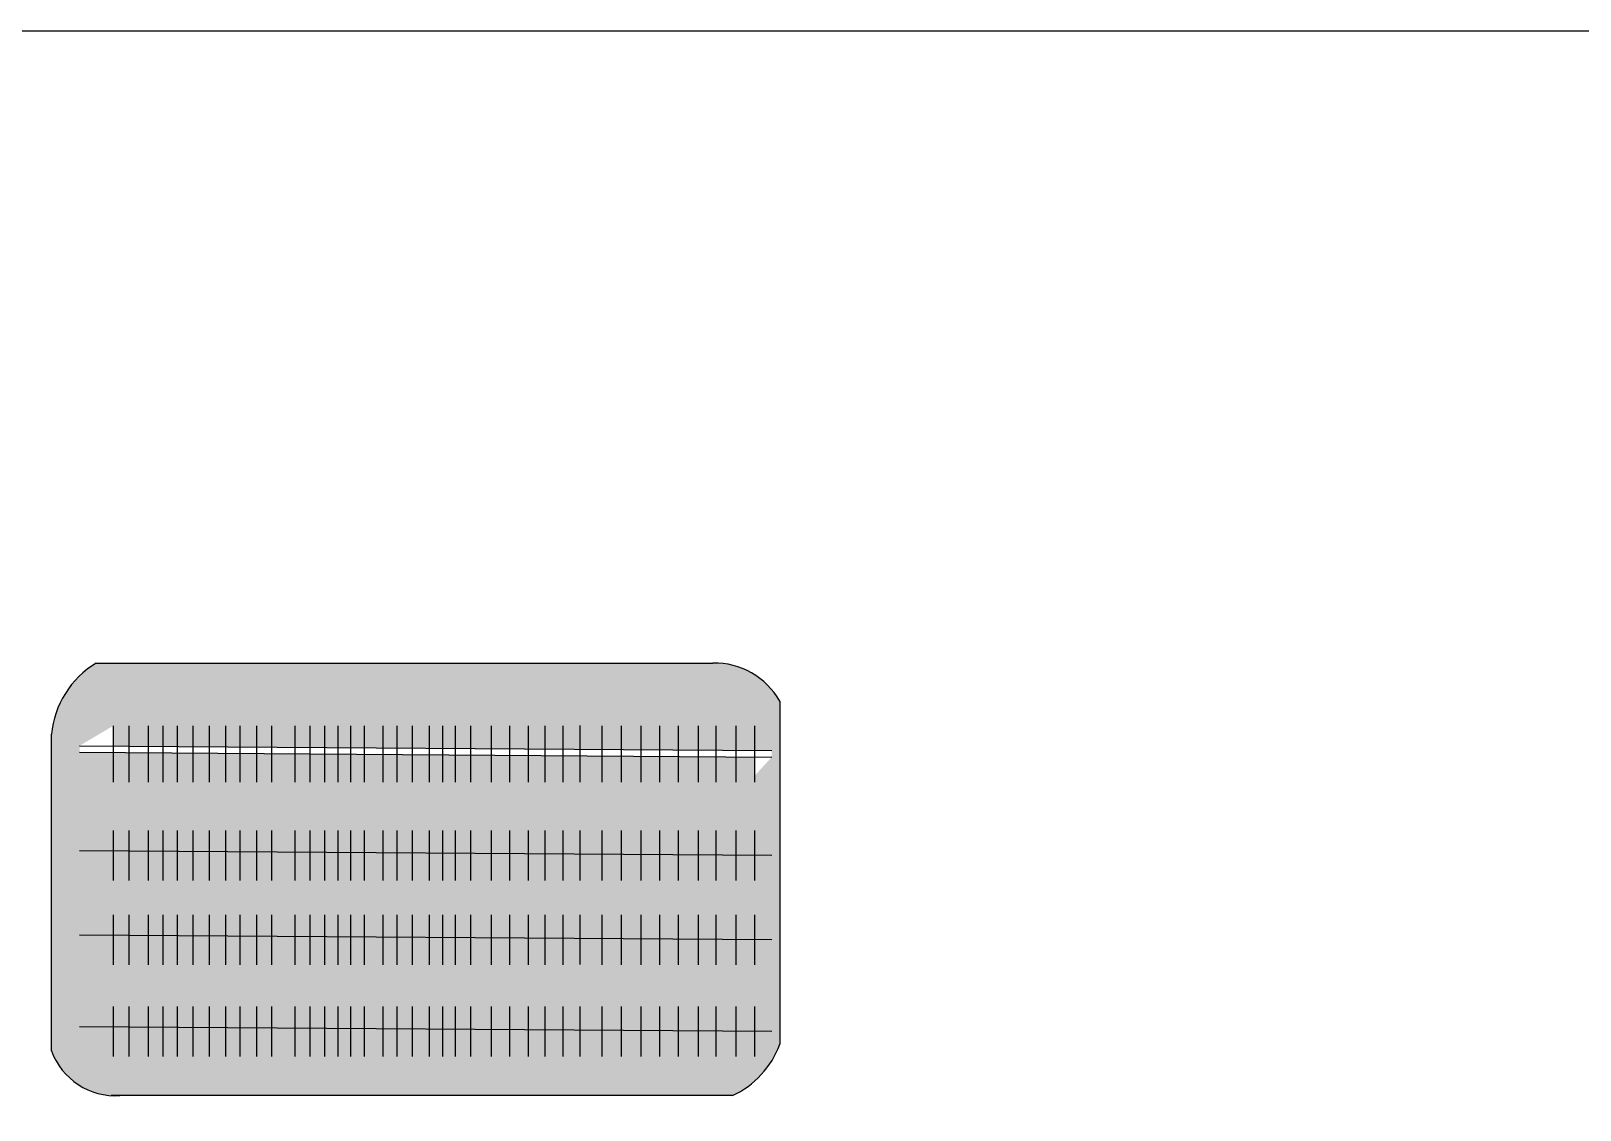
# Model space of a CAD drawing. Header units: millimetres. Extents: x -1544140 to 7445918, y -1294905 to 2019878.
# Drawn here: x 1799601 to 1841713, y 59461 to 88789 of the extents above; entities that cross this region are included whole.
import ezdxf

# ---------------------------------------------------------------- set-up
doc = ezdxf.new("R2010")
doc.units = ezdxf.units.MM
doc.header["$MEASUREMENT"] = 0
picture_1 = doc.add_image_def('image5.png', size_in_pixel=(1482, 826))

msp = doc.modelspace()

# ---------------------------------------------------------------- hatches: boundary and pattern name
at = {"true_color": 0x939598, "transparency": 33554687}
h = msp.add_hatch(color=252, dxfattribs=at)
h.dxf.hatch_style = 1
h.paths.add_polyline_path([(1801372.3, 71610.4, 0.2872659), (1800158.5, 69206.6), (1800158.5, 61069.4, 0.332507), (1802017.5, 59853.7), (1818675, 59853.7, 0.1972732), (1819960.2, 61247.4), (1819960.2, 70573.2, 0.2735224), (1818140.6, 71610.4)])
h.paths.add_polyline_path([(1800922.2, 69183.5), (1800922.2, 69362.6), (1801842.1, 69906.2), (1801842.1, 69356.4), (1819740.8, 69235), (1819740.8, 69055.9), (1819277.4, 68549.4), (1819277.4, 69059)], flags=16)

# ---------------------------------------------------------------- linework, layer by layer
at = {"color": 9, "true_color": 0xc7c8ca}
for p, q in [((1814534.8, 68551.4), (1814534.8, 69908.2)), ((1801842.1, 68549.4), (1801842.1, 69906.2)), ((1801842.1, 68370.3), (1801842.1, 69727.1)), ((1802268, 68549.4), (1802268, 69906.2)), ((1802268, 68370.3), (1802268, 69727.1)), ((1802794.8, 68549.4), (1802794.8, 69906.2)), ((1802794.8, 68370.3), (1802794.8, 69727.1)), ((1803198.3, 68549.4), (1803198.3, 69906.2)), ((1803198.3, 68370.3), (1803198.3, 69727.1)), ((1803579.4, 68549.4), (1803579.4, 69906.2)), ((1803579.4, 68370.3), (1803579.4, 69727.1)), ((1804005.3, 68549.4), (1804005.3, 69906.2)), ((1804005.3, 68370.3), (1804005.3, 69727.1)), ((1804453.6, 68549.4), (1804453.6, 69906.2)), ((1804453.6, 68370.3), (1804453.6, 69727.1)), ((1804901.9, 68549.4), (1804901.9, 69906.2)), ((1804901.9, 68370.3), (1804901.9, 69727.1)), ((1805283, 68549.4), (1805283, 69906.2)), ((1805283, 68370.3), (1805283, 69727.1)), ((1805742.5, 68549.4), (1805742.5, 69906.2)), ((1805742.5, 68370.3), (1805742.5, 69727.1)), ((1806146, 68549.4), (1806146, 69906.2)), ((1806146, 68370.3), (1806146, 69727.1)), ((1806784.8, 68549.4), (1806784.8, 69906.2)), ((1806784.8, 68370.3), (1806784.8, 69727.1)), ((1807192.5, 68549.4), (1807192.5, 69906.2)), ((1807192.5, 68370.3), (1807192.5, 69727.1)), ((1807589.3, 68549.4), (1807589.3, 69906.2)), ((1807589.3, 68370.3), (1807589.3, 69727.1)), ((1807950.1, 68549.4), (1807950.1, 69906.2)), ((1807950.1, 68370.3), (1807950.1, 69727.1)), ((1808292.8, 68549.4), (1808292.8, 69906.2)), ((1808292.8, 68370.3), (1808292.8, 69727.1)), ((1808671.6, 68549.4), (1808671.6, 69906.2)), ((1808671.6, 68370.3), (1808671.6, 69727.1)), ((1809176.6, 68549.4), (1809176.6, 69906.2)), ((1809176.6, 68370.3), (1809176.6, 69727.1)), ((1809555.4, 68549.4), (1809555.4, 69906.2)), ((1809555.4, 68370.3), (1809555.4, 69727.1)), ((1809970.2, 68549.4), (1809970.2, 69906.2)), ((1809970.2, 68370.3), (1809970.2, 69727.1)), ((1810439.2, 68549.4), (1810439.2, 69906.2)), ((1810439.2, 68370.3), (1810439.2, 69727.1)), ((1810799.9, 68549.4), (1810799.9, 69906.2)), ((1810799.9, 68370.3), (1810799.9, 69727.1)), ((1811142.6, 68549.4), (1811142.6, 69906.2)), ((1811142.6, 68370.3), (1811142.6, 69727.1)), ((1811557.5, 68549.4), (1811557.5, 69906.2)), ((1811557.5, 68370.3), (1811557.5, 69727.1)), ((1812116.6, 68549.4), (1812116.6, 69906.2)), ((1812116.6, 68370.3), (1812116.6, 69727.1)), ((1812621.7, 68549.4), (1812621.7, 69906.2)), ((1812621.7, 68370.3), (1812621.7, 69727.1)), ((1813126.7, 68549.4), (1813126.7, 69906.2)), ((1813126.7, 68370.3), (1813126.7, 69727.1)), ((1813577.7, 68549.4), (1813577.7, 69906.2)), ((1813577.7, 68370.3), (1813577.7, 69727.1)), ((1814064.7, 68549.4), (1814064.7, 69906.2)), ((1814064.7, 68370.3), (1814064.7, 69727.1)), ((1814534.8, 68372.3), (1814534.8, 69729.1)), ((1815128.8, 68549.4), (1815128.8, 69906.2)), ((1815128.8, 68370.3), (1815128.8, 69727.1)), ((1815651.9, 68549.4), (1815651.9, 69906.2)), ((1815651.9, 68370.3), (1815651.9, 69727.1)), ((1816193, 68549.4), (1816193, 69906.2)), ((1816193, 68370.3), (1816193, 69727.1)), ((1816698.1, 68549.4), (1816698.1, 69906.2)), ((1816698.1, 68370.3), (1816698.1, 69727.1)), ((1817203.1, 68549.4), (1817203.1, 69906.2)), ((1817203.1, 68370.3), (1817203.1, 69727.1)), ((1817744.2, 68549.4), (1817744.2, 69906.2)), ((1817744.2, 68370.3), (1817744.2, 69727.1)), ((1818231.2, 68549.4), (1818231.2, 69906.2)), ((1818231.2, 68370.3), (1818231.2, 69727.1)), ((1818772.3, 68549.4), (1818772.3, 69906.2)), ((1818772.3, 68370.3), (1818772.3, 69727.1)), ((1819277.4, 68549.4), (1819277.4, 69906.2)), ((1819277.4, 68370.3), (1819277.4, 69727.1)), ((1800922.2, 69362.6), (1819740.8, 69235)), ((1800922.2, 69183.5), (1819740.8, 69055.9)), ((1801842.1, 65701.6), (1801842.1, 67058.4)), ((1802268, 65701.6), (1802268, 67058.4)), ((1802794.8, 65701.6), (1802794.8, 67058.4)), ((1803198.3, 65701.6), (1803198.3, 67058.4)), ((1803579.4, 65701.6), (1803579.4, 67058.4)), ((1804005.3, 65701.6), (1804005.3, 67058.4)), ((1804453.6, 65701.6), (1804453.6, 67058.4)), ((1804901.9, 65701.6), (1804901.9, 67058.4)), ((1805283, 65701.6), (1805283, 67058.4)), ((1805742.5, 65701.6), (1805742.5, 67058.4)), ((1806146, 65701.6), (1806146, 67058.4)), ((1806784.8, 65701.6), (1806784.8, 67058.4)), ((1807192.5, 65701.6), (1807192.5, 67058.4)), ((1807589.3, 65701.6), (1807589.3, 67058.4)), ((1807950.1, 65701.6), (1807950.1, 67058.4)), ((1808292.8, 65701.6), (1808292.8, 67058.4)), ((1808671.6, 65701.6), (1808671.6, 67058.4)), ((1809176.6, 65701.6), (1809176.6, 67058.4)), ((1809555.4, 65701.6), (1809555.4, 67058.4)), ((1809970.2, 65701.6), (1809970.2, 67058.4)), ((1810439.2, 65701.6), (1810439.2, 67058.4)), ((1810799.9, 65701.6), (1810799.9, 67058.4)), ((1811142.6, 65701.6), (1811142.6, 67058.4)), ((1811557.5, 65701.6), (1811557.5, 67058.4)), ((1812116.6, 65701.6), (1812116.6, 67058.4)), ((1812621.7, 65701.6), (1812621.7, 67058.4)), ((1813126.7, 65701.6), (1813126.7, 67058.4)), ((1813577.7, 65701.6), (1813577.7, 67058.4)), ((1814064.7, 65701.6), (1814064.7, 67058.4)), ((1814534.8, 65703.6), (1814534.8, 67060.4)), ((1815128.8, 65701.6), (1815128.8, 67058.4)), ((1815651.9, 65701.6), (1815651.9, 67058.4)), ((1816193, 65701.6), (1816193, 67058.4)), ((1816698.1, 65701.6), (1816698.1, 67058.4)), ((1817203.1, 65701.6), (1817203.1, 67058.4)), ((1817744.2, 65701.6), (1817744.2, 67058.4)), ((1818231.2, 65701.6), (1818231.2, 67058.4)), ((1818772.3, 65701.6), (1818772.3, 67058.4)), ((1819277.4, 65701.6), (1819277.4, 67058.4)), ((1800922.2, 66514.8), (1819740.8, 66387.2)), ((1801842.1, 63410), (1801842.1, 64766.8)), ((1802268, 63410), (1802268, 64766.8)), ((1802794.8, 63410), (1802794.8, 64766.8)), ((1803198.3, 63410), (1803198.3, 64766.8)), ((1803579.4, 63410), (1803579.4, 64766.8)), ((1804005.3, 63410), (1804005.3, 64766.8)), ((1804453.6, 63410), (1804453.6, 64766.8)), ((1804901.9, 63410), (1804901.9, 64766.8)), ((1805283, 63410), (1805283, 64766.8)), ((1805742.5, 63410), (1805742.5, 64766.8)), ((1806146, 63410), (1806146, 64766.8)), ((1806784.8, 63410), (1806784.8, 64766.8)), ((1807192.5, 63410), (1807192.5, 64766.8)), ((1807589.3, 63410), (1807589.3, 64766.8)), ((1807950.1, 63410), (1807950.1, 64766.8)), ((1808292.8, 63410), (1808292.8, 64766.8)), ((1808671.6, 63410), (1808671.6, 64766.8)), ((1809176.6, 63410), (1809176.6, 64766.8)), ((1809555.4, 63410), (1809555.4, 64766.8)), ((1809970.2, 63410), (1809970.2, 64766.8)), ((1810439.2, 63410), (1810439.2, 64766.8)), ((1810799.9, 63410), (1810799.9, 64766.8)), ((1811142.6, 63410), (1811142.6, 64766.8)), ((1811557.5, 63410), (1811557.5, 64766.8)), ((1812116.6, 63410), (1812116.6, 64766.8)), ((1812621.7, 63410), (1812621.7, 64766.8)), ((1813126.7, 63410), (1813126.7, 64766.8)), ((1813577.7, 63410), (1813577.7, 64766.8)), ((1814064.7, 63410), (1814064.7, 64766.8)), ((1814534.8, 63412), (1814534.8, 64768.8)), ((1815128.8, 63410), (1815128.8, 64766.8)), ((1815651.9, 63410), (1815651.9, 64766.8)), ((1816193, 63410), (1816193, 64766.8)), ((1816698.1, 63410), (1816698.1, 64766.8)), ((1817203.1, 63410), (1817203.1, 64766.8)), ((1817744.2, 63410), (1817744.2, 64766.8)), ((1818231.2, 63410), (1818231.2, 64766.8)), ((1818772.3, 63410), (1818772.3, 64766.8)), ((1819277.4, 63410), (1819277.4, 64766.8)), ((1800922.2, 64223.2), (1819740.8, 64095.6)), ((1801842.1, 60915.3), (1801842.1, 62272.1)), ((1802268, 60915.3), (1802268, 62272.1)), ((1802794.8, 60915.3), (1802794.8, 62272.1)), ((1803198.3, 60915.3), (1803198.3, 62272.1)), ((1803579.4, 60915.3), (1803579.4, 62272.1)), ((1804005.3, 60915.3), (1804005.3, 62272.1)), ((1804453.6, 60915.3), (1804453.6, 62272.1)), ((1804901.9, 60915.3), (1804901.9, 62272.1)), ((1805283, 60915.3), (1805283, 62272.1)), ((1805742.5, 60915.3), (1805742.5, 62272.1)), ((1806146, 60915.3), (1806146, 62272.1)), ((1806784.8, 60915.3), (1806784.8, 62272.1)), ((1807192.5, 60915.3), (1807192.5, 62272.1)), ((1807589.3, 60915.3), (1807589.3, 62272.1)), ((1807950.1, 60915.3), (1807950.1, 62272.1)), ((1808292.8, 60915.3), (1808292.8, 62272.1)), ((1808671.6, 60915.3), (1808671.6, 62272.1)), ((1809176.6, 60915.3), (1809176.6, 62272.1)), ((1809555.4, 60915.3), (1809555.4, 62272.1)), ((1809970.2, 60915.3), (1809970.2, 62272.1)), ((1810439.2, 60915.3), (1810439.2, 62272.1)), ((1810799.9, 60915.3), (1810799.9, 62272.1)), ((1811142.6, 60915.3), (1811142.6, 62272.1)), ((1811557.5, 60915.3), (1811557.5, 62272.1)), ((1812116.6, 60915.3), (1812116.6, 62272.1)), ((1812621.7, 60915.3), (1812621.7, 62272.1)), ((1813126.7, 60915.3), (1813126.7, 62272.1)), ((1813577.7, 60915.3), (1813577.7, 62272.1)), ((1814064.7, 60915.3), (1814064.7, 62272.1)), ((1814534.8, 60917.3), (1814534.8, 62274.1)), ((1815128.8, 60915.3), (1815128.8, 62272.1)), ((1815651.9, 60915.3), (1815651.9, 62272.1)), ((1816193, 60915.3), (1816193, 62272.1)), ((1816698.1, 60915.3), (1816698.1, 62272.1)), ((1817203.1, 60915.3), (1817203.1, 62272.1)), ((1817744.2, 60915.3), (1817744.2, 62272.1)), ((1818231.2, 60915.3), (1818231.2, 62272.1)), ((1818772.3, 60915.3), (1818772.3, 62272.1)), ((1819277.4, 60915.3), (1819277.4, 62272.1)), ((1800922.2, 61728.5), (1819740.8, 61600.9))]:
    msp.add_line(p, q, dxfattribs=at)
for points in [[(1801372.3, 71610.4), (1818140.6, 71610.4)], [(1818675, 59853.7), (1801784.6, 59853.7)]]:
    msp.add_lwpolyline(points)
at = {"color": 18, "true_color": 0x000000}
for points in [[(1819960.2, 70573.2), (1819960.2, 61247.4)], [(1800158.5, 61069.4), (1800158.5, 69672.1)]]:
    msp.add_lwpolyline(points, dxfattribs=at)
for centre, radius, start, end in [((1802684.7, 69439.4), 2536.9, 121.15479, 174.73501), ((1818173.4, 69553.1), 2057.5, 29.72165, 90.91171), ((1801901, 61704.7), 1854.7, 200.03138, 273.60069), ((1817620.1, 62116), 2496.1, 294.99888, 339.6374)]:
    msp.add_arc(centre, radius, start, end)

# ---------------------------------------------------------------- pictures from other files: only their frames are drawn
image = msp.add_image(picture_1, insert=(1748459.4, -24499.6), size_in_units=(203261.5, 113288.8))
image.dxf.flags = 7

doc.saveas('drawing.dxf')
